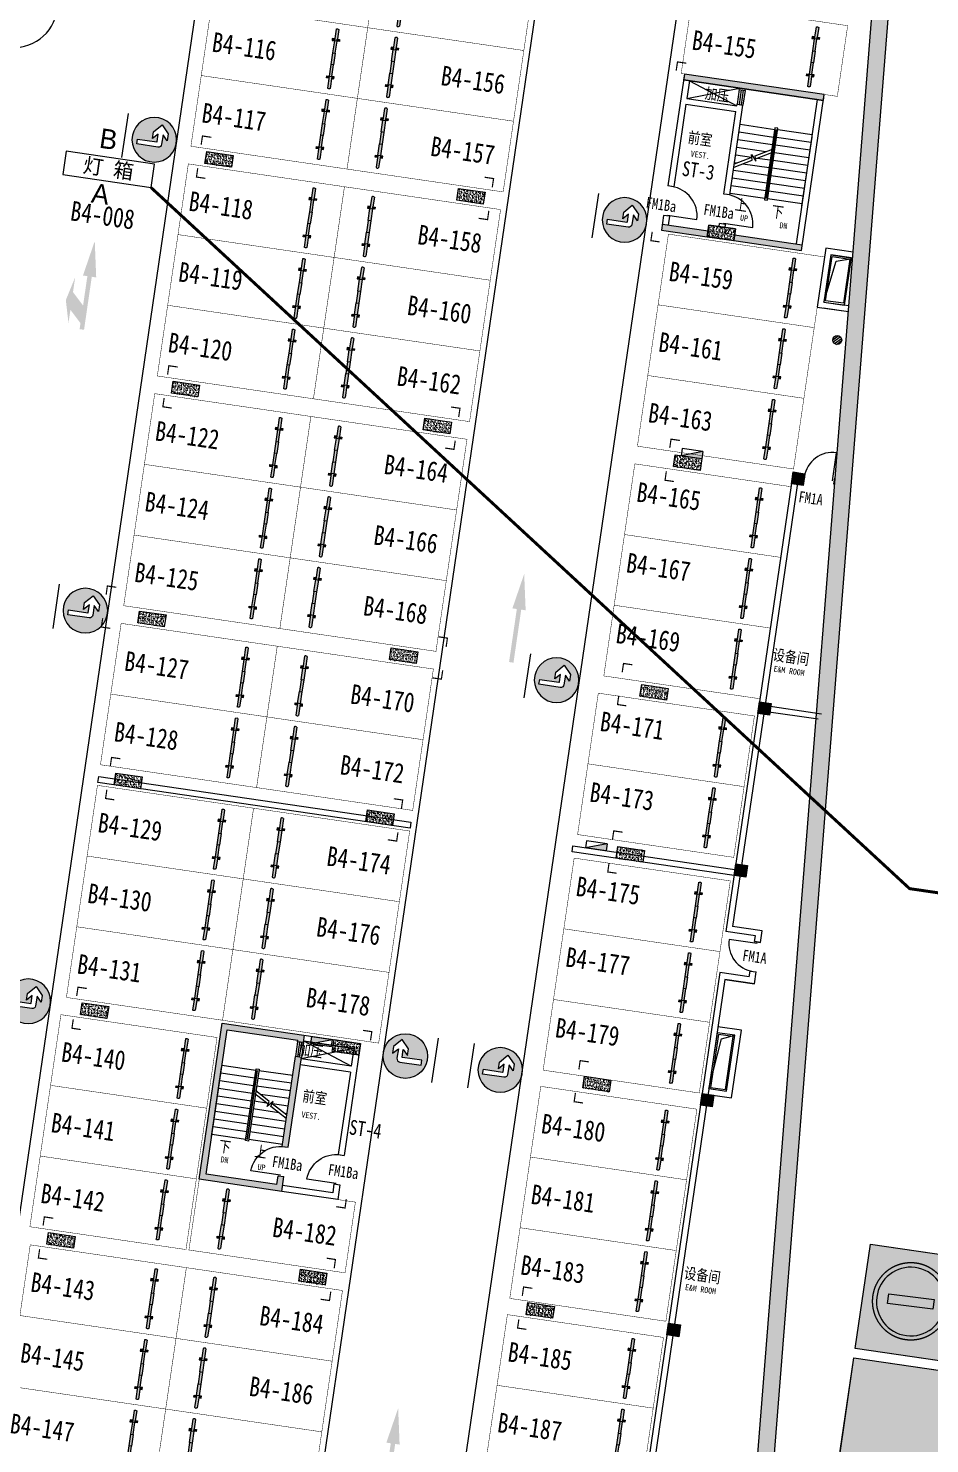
# Model space of a CAD drawing. Header units: inches. Extents: x -414268 to 632271, y -366004 to 318730.
# Drawn here: x -31699 to -1418, y 147831 to 195380 of the extents above; entities that cross this region are included whole.
import ezdxf
from ezdxf.enums import TextEntityAlignment as Align

# ---------------------------------------------------------------- set-up
doc = ezdxf.new("R2010")
doc.units = ezdxf.units.IN
doc.header["$LTSCALE"] = 1200
doc.header["$MEASUREMENT"] = 0
doc.linetypes.add('DASHED', pattern=[19.05, 12.7, -6.35])
doc.layers.get('0').update_dxf_attribs({"linetype": 'CONTINUOUS', "lineweight": 0})
for name, color, linetype, lineweight in [('0--PAI--', 7, 'CONTINUOUS', 0), ('0--PAI--BLUE', 5, 'CONTINUOUS', 0), ('0--PAI--RED', 1, 'CONTINUOUS', 0), ('0--挡车架', 7, 'CONTINUOUS', 0), ('0--灯箱编号', 3, 'CONTINUOUS', 0), ('0--直行箭头', 7, 'CONTINUOUS', 0), ('0--立面标', 7, 'CONTINUOUS', 0), ('0--路缘线', 1, 'CONTINUOUS', 0), ('0－－直行转弯箭头', 7, 'CONTINUOUS', 0), ('0－－车位', 4, 'CONTINUOUS', 0), ('0－－车位号码', 7, 'CONTINUOUS', 0), ('7', 7, 'CONTINUOUS', 0), ('COL-GRID-UG-1_8A_200701111', 7, 'CONTINUOUS', 0), ('COL-GRID-UG-1_8A_200701112', 7, 'CONTINUOUS', 0), ('COL-GRID-UG-1_8A_200701113', 7, 'CONTINUOUS', 0), ('COLUMN', 7, 'CONTINUOUS', 0), ('EN-TEXT', 7, 'CONTINUOUS', 0), ('HATCH', 7, 'CONTINUOUS', 0), ('HY消火栓', 7, 'CONTINUOUS', 0), ('LEE-DL1', 7, 'CONTINUOUS', 0), ('LEE-KT2', 7, 'CONTINUOUS', 0), ('LEE-PUBTEXT', 7, 'CONTINUOUS', 0), ('LTP-UG2$0$A-AREA', 7, 'CONTINUOUS', 0), ('PUB_TEXT', 7, 'CONTINUOUS', 0), ('STAIR', 7, 'CONTINUOUS', 0), ('WALL', 7, 'CONTINUOUS', 0), ('WINDOW', 7, 'CONTINUOUS', 0), ('WINDOW_TEXT', 7, 'CONTINUOUS', 0), ('Z1', 7, 'CONTINUOUS', 0), ('Z1HATCH', 7, 'CONTINUOUS', 0)]:
    doc.layers.add(name, color=color, linetype=linetype, lineweight=lineweight)
doc.layers.add('0--灯箱--字', color=7, linetype='CONTINUOUS', lineweight=0, true_color=0xf7f7f7)
doc.styles.add('-宋体', font='', dxfattribs={"width": 0.8})
doc.styles.add('-黑体', font='simhei.ttf', dxfattribs={"width": 0.8})
doc.styles.add('SIMPLEX', font='SIMPLEX.SHX')
doc.styles.add('方正大黑', font='', dxfattribs={"width": 0.8})
doc.styles.get('-宋体').set_extended_font_data('SimSun')
doc.styles.get('方正大黑').set_extended_font_data('FZDaHei-B02S')
pattern_1 = [(50, (-65.09035, -5.26929), (0.14345204, -0.01255043), [0.015, -0.165]), (355, (-65.09035, -5.26929), (-0.02775027, 0.15043843), [0.012, -0.132]), (100.4514, (-65.0784, -5.27034), (0.11570188, 0.1378879), [0.01274804, -0.14022842]), (46.1842, (-65.09035, -5.2293), (0.2134482, -0.0331038), [0.0225, -0.2475]), (96.6356, (-65.07256, -5.23205), (0.18693254, 0.1948236), [0.01912206, -0.2103426]), (351.1842, (-65.09035, -5.2293), (0.1869324, 0.1948237), [0.018, -0.198]), (21, (-65.07035, -5.23929), (0.1193814, -0.08052378), [0.015, -0.165]), (326, (-65.07035, -5.23929), (0.04866307, 0.14503), [0.012, -0.132]), (71.4514, (-65.0604, -5.246), (0.16804453, 0.0645061), [0.01274804, -0.14022842]), (37.5, (-65.09035, -5.26929), (0.00243197, 0.06657877), [0, -0.1304, 0, -0.134, 0, -0.1325]), (7.5, (-65.09035, -5.26929), (0.05261391, 0.07888234), [0, -0.0764, 0, -0.1274, 0, -0.0505]), (327.5, (-65.13495, -5.26929), (0.106764487, -0.004510974), [0, -0.05, 0, -0.156, 0, -0.207]), (317.5, (-65.15495, -5.26929), (0.11663723, 0.020021), [0, -0.065, 0, -0.1036, 0, -0.147])]

# ---------------------------------------------------------------- blocks, each defined once
blk = doc.blocks.new('COL-GRID-UG-1.8a 20070111$0$.8')
at = {"layer": 'COL-GRID-UG-1_8A_200701112'}
h = blk.add_hatch(dxfattribs=at)
h.set_pattern_fill('AR-CONC', color=251, scale=0.02, angle=8.3206, style=0)
h.set_pattern_definition(pattern_1)
h.paths.add_polyline_path([(0.45, -0.2), (-0.45, -0.2), (-0.45, 0.2), (0.45, 0.2)])
at = {"layer": 'COL-GRID-UG-1_8A_200701113'}
blk.add_lwpolyline([(0.45, -0.2), (-0.45, -0.2), (-0.45, 0.2), (0.45, 0.2)], close=True, dxfattribs=at)
blk = doc.blocks.new('HY')
for p, q in [((0, 0), (0.24, 0)), ((0, 0), (0.24, -0.7)), ((0, 0), (0, -0.7)), ((0.24, 0), (0.24, -0.7)), ((0, -0.7), (0.24, -0.7))]:
    blk.add_line(p, q)
blk.add_solid([(0, 0), (0.24, 0), (0.24, -0.7)])
blk = doc.blocks.new('_DBLK')
blk.add_line((-0.45, 0), (-0.45, -0.95))
blk.add_arc((-0.45, 0), 0.95, 270, 0)
at = {"layer": 'WINDOW_TEXT', "style": 'SIMPLEX', "flags": 9}
blk.add_attdef('A', text='', height=1, dxfattribs=at).set_placement((0, 1.5), align=Align.MIDDLE)
blk = doc.blocks.new('$DDT_AUDIT_GENERATED__1DE2')
at = {"layer": 'COL-GRID-UG-1_8A_200701112'}
h = blk.add_hatch(dxfattribs=at)
h.set_pattern_fill('AR-CONC', color=251, scale=0.02, angle=8.3206, style=0)
h.set_pattern_definition(pattern_1)
h.paths.add_polyline_path([(0.45, -0.2), (-0.45, -0.2), (-0.45, 0.2), (0.45, 0.2)])
at = {"layer": 'COL-GRID-UG-1_8A_200701113'}
blk.add_lwpolyline([(0.45, -0.2), (-0.45, -0.2), (-0.45, 0.2), (0.45, 0.2)], close=True, dxfattribs=at)
blk = doc.blocks.new('M_A2ZXL')
blk.add_line((-0.472, 0), (-0.472, -1))
blk.add_arc((-0.5, 0), 1, 271.6231, 0)
blk = doc.blocks.new('A$C6F4820FC')
at = {"layer": '0--挡车架'}
h = blk.add_hatch(color=256, dxfattribs=at)
h.paths.add_polyline_path([(2018, 79, 0.395204), (2018, 169), (1617, 169), (1617, 79), (1684, 79)])
h.paths.add_polyline_path([(819, 169), (819, 79), (1217, 79), (1217, 169)])
h.paths.add_polyline_path([(418, 79), (418, 169), (351, 169), (18, 169, 0.395204), (18, 79)])
h = blk.add_hatch(color=256, dxfattribs=at)
h.paths.add_polyline_path([(1617, 169), (1684, 169), (1684, 249), (1617, 249)])
h.paths.add_polyline_path([(1639, 209, -1), (1663, 209, -1)], flags=16)
h.paths.add_polyline_path([(1617, 0), (1684, 0), (1684, 79), (1617, 79)])
h.paths.add_polyline_path([(1639, 40, -1), (1663, 40, -1)], flags=16)
h.paths.add_polyline_path([(351, 249), (351, 169), (418, 169), (418, 249)])
h.paths.add_polyline_path([(397, 209, 1), (372, 209, 1)], flags=16)
h.paths.add_polyline_path([(418, 79), (351, 79), (351, 0), (418, 0)])
h.paths.add_polyline_path([(372, 40, -1), (397, 40, -1)], flags=16)
h = blk.add_hatch(color=40, dxfattribs=at)
h.paths.add_polyline_path([(1217, 169), (1217, 79), (1617, 79), (1617, 169)])
h.paths.add_polyline_path([(819, 79), (819, 169), (418, 169), (418, 79)])
for p, q in [((18, 169), (418, 169)), ((18, 79), (418, 79)), ((819, 169), (1217, 169)), ((819, 79), (1217, 79)), ((1617, 169), (2018, 169)), ((1617, 79), (2018, 79))]:
    blk.add_line(p, q, dxfattribs=at)
for points in [[(418, 169), (351, 169), (351, 249), (418, 249)], [(418, 79), (351, 79), (351, 0), (418, 0)], [(1617, 169), (1684, 169), (1684, 249), (1617, 249)], [(1617, 79), (1684, 79), (1684, 0), (1617, 0)]]:
    blk.add_lwpolyline(points, close=True, dxfattribs=at)
at = {"layer": '0--挡车架', "color": 0}
for points in [[(819, 169), (819, 79), (418, 79), (418, 169)], [(1617, 169), (1617, 79), (1217, 79), (1217, 169)]]:
    blk.add_lwpolyline(points, close=True, dxfattribs=at)
at = {"layer": '0--挡车架'}
for centre in [(385, 209), (385, 40), (1651, 209), (1651, 40)]:
    blk.add_circle(centre, 12.1, dxfattribs=at)
for centre, start, end in [((66, 124), 136.8717, 223.1283), ((1970, 124), 316.8717, 43.1283)]:
    blk.add_arc(centre, 65.8, start, end, dxfattribs=at)
blk = doc.blocks.new('A$C001A7B1A')
at = {"layer": '0－－车位', "const_width": 15}
blk.add_lwpolyline([(2407, 5308), (7, 5308), (7, 7), (2407, 7)], close=True, dxfattribs=at)
at = {"layer": '0--挡车架'}
blk.add_blockref('A$C6F4820FC', (190, 883), dxfattribs=at)
blk = doc.blocks.new('A$C7C86658F')
at = {"lineweight": 0, "ltscale": 5}
blk.add_lwpolyline([(-6107, 112213), (-3107, 112213), (-3107, 113013), (-6107, 113013)], close=True, dxfattribs=at)
at = {"layer": 'PUB_TEXT', "style": '-宋体'}
blk.add_text('灯 箱', height=500, dxfattribs=at).set_placement((-5467, 112392))
blk = doc.blocks.new('A$C05C00BD5')
blk.add_blockref('A$C7C86658F', (15918, -1756))
at = {"color": 1, "style": '方正大黑'}
for s, p in [('B', (10869, 111531)), ('A', (10869, 109671))]:
    blk.add_text(s, height=662, dxfattribs=at).set_placement(p)
blk = doc.blocks.new('A$C27BC456A')
blk.add_hatch(color=250).paths.add_polyline_path([(14885, 112856), (14885, 114956), (8330, 114956), (8330, 112856)])
at = {"color": 250}
blk.add_lwpolyline([(8330, 114956), (14885, 114956), (14885, 112856), (8330, 112856), (8330, 114956)], dxfattribs=at)
blk = doc.blocks.new('A$C36DA1677')
at = {"layer": '0--PAI--RED'}
h = blk.add_hatch(color=256, dxfattribs=at)
edge = h.paths.add_edge_path()
edge.add_arc((120, 120), 120, 0, 360)
h.paths.add_polyline_path([(200, 103), (200, 137), (40, 137), (40, 103)], flags=16)
at = {"layer": '0--PAI--'}
blk.add_lwpolyline([(200, 103), (200, 137), (40, 137), (40, 103)], close=True, dxfattribs=at)
blk.add_circle((120, 120), 120, dxfattribs=at)
blk = doc.blocks.new('A$C443C2777')
at = {"layer": '0--PAI--', "xscale": 9, "yscale": 9, "zscale": 9}
blk.add_blockref('A$C36DA1677', (0, 0), dxfattribs=at)
blk = doc.blocks.new('A$C01A83D55')
at = {"linetype": 'DASHED', "lineweight": 15, "ltscale": 20, "true_color": 0xeff0f0}
h = blk.add_hatch(color=7, dxfattribs=at)
h.paths.add_polyline_path([(0, 1675, 1), (3350, 1675, 1)])
h.paths.add_polyline_path([(3168, 1685, -1), (182, 1685, -1)], flags=16)
h.paths.add_polyline_path([(2671, 1896), (2671, 1473), (680, 1473), (680, 1896)], flags=0)
at = {"true_color": 0xeff0f0}
blk.add_hatch(color=7, dxfattribs=at).paths.add_polyline_path([(2671, 1473), (2671, 1896), (680, 1896), (680, 1473)])
at = {"linetype": 'DASHED', "lineweight": 15, "ltscale": 20}
blk.add_circle((1675, 1675), 1675, dxfattribs=at)
at = {"xscale": 1.382400000002235, "yscale": 1.382400000002235, "zscale": 1.382400000002235}
blk.add_blockref('A$C443C2777', (182, 192), dxfattribs=at)
blk = doc.blocks.new('A$C50091FAB')
at = {"layer": '0--PAI--BLUE'}
h = blk.add_hatch(color=256, dxfattribs=at)
edge = h.paths.add_edge_path()
edge.add_arc((300, 400), 300, 0, 360)
edge = h.paths.add_edge_path(flags=16)
edge.add_line((312, 574), (384, 507))
edge.add_line((384, 507), (254, 507))
edge.add_arc((254, 463), 44, 90, 180)
edge.add_line((210, 463), (210, 174))
edge.add_line((210, 174), (276, 174))
edge.add_line((276, 174), (276, 436))
edge.add_arc((281, 436), 5, 90, 180, ccw=False)
edge.add_line((281, 441), (384, 441))
edge.add_line((384, 441), (312, 374))
edge.add_line((312, 374), (404, 374))
edge.add_line((404, 374), (512, 474))
edge.add_line((512, 474), (404, 574))
edge.add_line((404, 574), (312, 574))
at = {"layer": '0--PAI--'}
blk.add_lwpolyline([(312, 574), (384, 507), (254, 507, 0.414214), (210, 463), (210, 174), (276, 174), (276, 436, -0.414214), (281, 441), (384, 441), (312, 374), (404, 374), (512, 474), (404, 574)], format="xyb", close=True, dxfattribs=at)
blk.add_circle((300, 400), 300, dxfattribs=at)
at = {"layer": '7'}
blk.add_line((600, 0), (0, 0), dxfattribs=at)

msp = doc.modelspace()

# ---------------------------------------------------------------- hatches: boundary and pattern name
msp.add_hatch(color=250).paths.add_polyline_path([(7558.1, 152935.3), (-3403.3, 154538.5), (-3916.9, 151026.8), (7044.6, 149423.7)])
at = {"layer": '0--灯箱--字'}
msp.add_hatch(color=256, dxfattribs=at).paths.add_polyline_path([(-2647.9, 148742.4), (-2151.3, 148122.1), (-1657.9, 148049.9), (-1990.6, 148465.5), (-851.1, 148298.9), (-799.4, 148652.8), (-1938.9, 148819.5), (-1501.1, 149122.4), (-1994.4, 149194.5)])
at = {"layer": '0--直行箭头'}
for points in [[(-15040, 177048.6), (-14991, 175828.7), (-15139.4, 175850.4), (-15399.9, 174069.3), (-15548.3, 174091), (-15287.8, 175872.1), (-15436.3, 175893.8)], [(-19274.2, 149020.7), (-19225.2, 147800.8), (-19373.6, 147822.5), (-19634.1, 146041.4), (-19782.5, 146063.2), (-19522, 147844.2), (-19670.5, 147865.9)]]:
    msp.add_hatch(color=256, dxfattribs=at).paths.add_polyline_path(points)
at = {"layer": '0－－直行转弯箭头'}
msp.add_hatch(color=256, dxfattribs=at).paths.add_polyline_path([(-30125, 187013.8), (-30197.3, 186519), (-29859.4, 186065.4), (-29714.7, 187054.8), (-29863.1, 187076.6), (-29466.8, 188231.4), (-29417.9, 187011.4), (-29566.3, 187033.1), (-29826.8, 185252.1), (-29975.2, 185273.8), (-29946.2, 185471.7), (-30284.1, 185925.4), (-30349.3, 185480.1), (-30438.6, 186251.1)])
at = {"layer": 'HATCH'}
h = msp.add_hatch(color=256, dxfattribs=at)
edge = h.paths.add_edge_path(flags=16)
edge.add_line((-8005.6, 137176.9), (-2062.7, 212188.8))
edge.add_line((-2062.7, 212188.8), (-76922.2, 223137.1))
edge.add_arc((-79587.5, 308243.5), 85148.2, 259.243969, 271.793724, ccw=False)
edge.add_arc((658825.3, 179836.8), 755630.3, 176.6044954, 182.0416388)
edge.add_arc((-86881.3, 153253.6), 9450, 182.04164, 261.67951)
edge.add_line((-88248.8, 143903.1), (-13337.9, 132947.4))
edge.add_line((-13337.9, 132947.4), (-8005.6, 137176.9))
edge = h.paths.add_edge_path()
edge.add_line((-7476.2, 136894.8), (-1473.8, 212658.5))
edge.add_line((-1473.8, 212658.5), (-76890.9, 223688.4))
edge.add_arc((-79587.5, 308243.5), 84598.2, 258.82023, 271.826634, ccw=False)
edge.add_arc((658825.3, 179836.8), 756180.3, 176.5569181, 182.0416388)
edge.add_arc((-86881.3, 153253.6), 10000, 182.04164, 261.67951)
edge.add_line((-88328.4, 143358.9), (-13182.3, 132368.8))
edge.add_line((-13182.3, 132368.8), (-7476.2, 136894.8))
h = msp.add_hatch(color=256, dxfattribs=at)
h.paths.add_polyline_path([(-7681, 193555.7), (-9659.9, 193845.1), (-9688.9, 193647.2), (-7709.9, 193357.8)])
h.paths.add_polyline_path([(-4959.9, 193157.7), (-7681, 193555.7), (-7709.9, 193357.8), (-4988.9, 192959.8)])
h = msp.add_hatch(color=256, dxfattribs=at)
h.paths.add_polyline_path([(-10398, 188798.8), (-10426.9, 188600.9), (-8893.2, 188376.6), (-8864.3, 188574.5)])
h.paths.add_polyline_path([(-5726.9, 187913.5), (-5698, 188111.4), (-7973.8, 188444.2), (-8002.7, 188246.4)])
h = msp.add_hatch(color=256, dxfattribs=at)
h.paths.add_polyline_path([(-22417.5, 161551.3), (-25188, 161956.5), (-25955, 156712.3), (-23184.5, 156307.1), (-23112.1, 156801.9), (-23310, 156830.8), (-23353.4, 156534), (-25728.2, 156881.3), (-25019.1, 161729.7), (-22644.4, 161382.4), (-22651.6, 161332.9), (-22453.7, 161304)])
h.paths.add_polyline_path([(-22526.1, 160809.2), (-22724, 160838.2), (-23165.3, 157820.3), (-22967.4, 157791.3)], flags=17)
at = {"layer": 'LEE-DL1'}
h = msp.add_hatch(dxfattribs=at)
h.set_pattern_fill('ANSI31', color=256, scale=533.333333, style=0)
h.set_pattern_definition([(36.6794, (28533.68, 156946.73), (-39.82246, 53.46603), [])])
edge = h.paths.add_edge_path()
edge.add_arc((-4524.3, 184907.8), 150, 0, 360)
at = {"layer": 'Z1HATCH'}
for points in [[(-6006.2, 180475.6), (-5610.4, 180417.8), (-5668.3, 180022), (-6064.1, 180079.8)], [(-7135, 172757.7), (-6739.2, 172699.9), (-6797.1, 172304.1), (-7192.8, 172361.9)], [(-7930.9, 167315.6), (-7535.1, 167257.7), (-7593, 166862), (-7988.8, 166919.8)], [(-9059.6, 159597.7), (-8663.8, 159539.9), (-8721.7, 159144.1), (-9117.5, 159201.9)], [(-10188.4, 151879.8), (-9792.6, 151822), (-9850.5, 151426.2), (-10246.3, 151484.1)]]:
    msp.add_hatch(color=256, dxfattribs=at).paths.add_polyline_path(points)

# ---------------------------------------------------------------- linework, layer by layer
at = {"color": 6, "const_width": 100}
msp.add_lwpolyline([(-27576.4, 190030.5), (-2093.9, 166478.1), (26813.8, 162250.3)], dxfattribs=at)
at = {"color": 250}
for points in [[(24176.2, 146918.1), (-3916.9, 151026.8), (-3403.3, 154538.5), (24689.8, 150429.8), (24176.2, 146918.1)], [(7044.6, 149423.7), (-3916.9, 151026.8), (-3403.3, 154538.5), (7558.1, 152935.3), (7044.6, 149423.7)], [(7044.6, 149423.7), (-3916.9, 151026.8), (-3403.3, 154538.5), (7558.1, 152935.3), (7044.6, 149423.7)], [(-3962.1, 150717.8), (24131, 146609.1), (23617.5, 143097.5), (-4475.7, 147206.1), (-3962.1, 150717.8)]]:
    msp.add_lwpolyline(points, dxfattribs=at)
at = {"layer": '0--立面标', "const_width": 40}
for points in [[(-9593.6, 194208.3), (-9890.5, 194251.7), (-9933.9, 193954.8)], [(-25551.5, 191719.5), (-25848.3, 191763), (-25891.8, 191466.1)], [(-25753.3, 190340), (-26050.1, 190383.4), (-26006.7, 190680.2)], [(-16365.8, 190376.1), (-16069, 190332.7), (-16112.4, 190035.9)], [(-16567.6, 188996.6), (-16270.8, 188953.2), (-16227.3, 189250)], [(-10486.1, 188203.7), (-10783, 188247.2), (-10739.5, 188544)], [(-26680.3, 184001.6), (-26977.1, 184045.1), (-27020.5, 183748.2)], [(-26882, 182622.1), (-27178.9, 182665.5), (-27135.5, 182962.4)], [(-17494.6, 182658.2), (-17197.7, 182614.8), (-17241.2, 182318)], [(-17696.4, 181278.7), (-17399.5, 181235.3), (-17356.1, 181532.1)], [(-9809.7, 181534.3), (-10106.6, 181577.7), (-10150, 181280.9)], [(-10011.5, 180154.8), (-10308.3, 180198.2), (-10264.9, 180495)], [(-28745.4, 176602.2), (-29042.2, 176645.6), (-29085.6, 176348.8)], [(-28947.1, 175222.6), (-29244, 175266.1), (-29200.5, 175562.9)], [(-17916.2, 174938), (-17619.4, 174894.6), (-17662.8, 174597.7)], [(-11407.1, 173998.7), (-11703.9, 174042.1), (-11747.3, 173745.3)], [(-18118, 173558.4), (-17821.2, 173515), (-17777.7, 173811.9)], [(-11608.8, 172619.1), (-11905.7, 172662.6), (-11862.2, 172959.4)], [(-28604.9, 170841.6), (-28901.8, 170885.1), (-28945.2, 170588.2)], [(-28806.7, 169462.1), (-29103.5, 169505.5), (-29060.1, 169802.3)], [(-19419.3, 169498.2), (-19122.4, 169454.8), (-19165.8, 169158)], [(-19621, 168118.7), (-19324.2, 168075.3), (-19280.8, 168372.1)], [(-11734.4, 168374.3), (-12031.2, 168417.7), (-12074.7, 168120.9)], [(-11936.2, 166994.8), (-12233, 167038.2), (-12189.6, 167335)], [(-29733.7, 163123.8), (-30030.5, 163167.2), (-30073.9, 162870.3)], [(-29935.4, 161744.2), (-30232.3, 161787.6), (-30188.9, 162084.5)], [(-20456.3, 161716.4), (-20159.5, 161673), (-20202.9, 161376.1)], [(-12863.2, 160656.4), (-13160, 160699.8), (-13203.4, 160403)], [(-13064.9, 159276.9), (-13361.8, 159320.3), (-13318.3, 159617.1)], [(-21356.2, 155792.7), (-21059.3, 155749.3), (-21015.9, 156046.1)], [(-30862.4, 155405.9), (-31159.3, 155449.3), (-31202.7, 155152.4)], [(-31064.2, 154026.3), (-31361, 154069.7), (-31317.6, 154366.6)], [(-21676.8, 154062.4), (-21379.9, 154019), (-21423.3, 153722.2)], [(-14763.7, 153051.4), (-15060.5, 153094.8), (-15104, 152798)], [(-21878.5, 152682.9), (-21581.7, 152639.5), (-21538.3, 152936.3)], [(-14965.5, 151671.8), (-15262.3, 151715.3), (-15218.9, 152012.1)]]:
    msp.add_lwpolyline(points, dxfattribs=at)
at = {"layer": '0--路缘线'}
for p, q in [((-8366.3, 206491), (-18053.2, 140256.6)), ((-33141.1, 147656.9), (-24935.9, 203760.1)), ((-13754.9, 202124.8), (-21960, 146021.7))]:
    msp.add_line(p, q, dxfattribs=at)
msp.add_arc((-32201.8, 196232.3), 1500, 261.6794, 351.6794, dxfattribs=at)
at = {"layer": 'COLUMN'}
for points in [[(-7476.2, 136894.8), (-1473.8, 212658.5), (-76890.9, 223688.4, -0.0568122), (-95990.1, 225250.7, 0.0239362), (-96875, 152897.3, 0.3621818), (-88328.4, 143358.9), (-13182.3, 132368.8)], [(-8005.6, 137176.9), (-2062.7, 212188.8), (-76922.2, 223137.1, -0.0548134), (-95478.5, 224591.4, 0.0237285), (-96325.3, 152916.9, 0.3621818), (-88248.8, 143903.1), (-13337.9, 132947.4)]]:
    msp.add_lwpolyline(points, format="xyb", close=True, dxfattribs=at)
at = {"layer": 'LEE-DL1'}
msp.add_circle((-4524.3, 184907.8), 150, dxfattribs=at)
at = {"layer": 'LEE-KT2'}
for p, q in [((-4969, 186185.6), (-4563.8, 187562.3)), ((-4737.4, 187768.8), (-4005.9, 187661.8)), ((-4563.8, 187562.3), (-4007.1, 187646.8)), ((-4997.9, 185987.7), (-4148.3, 185863.5)), ((-4969, 186185.6), (-4132.5, 186063.3)), ((-8833.9, 159759.1), (-8415.8, 161431.3)), ((-8415.8, 161431.3), (-7965.3, 161552.3))]:
    msp.add_line(p, q, dxfattribs=at)
for points in [[(-3990, 187861.6), (-4906.4, 187995.6), (-5195.8, 186016.7), (-4148.3, 185863.5)], [(-8862.8, 159561.2), (-8071.3, 159445.5), (-7738.4, 161721.3), (-8530, 161837)]]:
    msp.add_lwpolyline(points, dxfattribs=at)
for points in [[(-4969, 186185.6), (-4276.3, 186084.3), (-4044.8, 187667.5), (-4737.4, 187768.8)], [(-4695.2, 187712.1), (-4101.5, 187625.3), (-4318.6, 186141.1), (-4912.3, 186227.9)], [(-8833.9, 159759.1), (-8240.2, 159672.3), (-7965.3, 161552.3), (-8558.9, 161639.1)], [(-8777.2, 159801.4), (-8282.4, 159729), (-8022, 161510.1), (-8516.7, 161582.4)]]:
    msp.add_lwpolyline(points, close=True, dxfattribs=at)
at = {"layer": 'LTP-UG2$0$A-AREA'}
for p, q in [((-5166.7, 172166.7), (-6980.5, 172432)), ((-7047.3, 165064.4), (-8036.8, 165209.1)), ((-8297.3, 163428.1), (-7307.8, 163283.4))]:
    msp.add_line(p, q, dxfattribs=at)
at = {"layer": 'STAIR'}
for p, q in [((-9491, 193618.3), (-7895.7, 192778.6)), ((-9577.8, 193024.6), (-7808.9, 193372.3)), ((-7784.6, 192156), (-6622, 191985.9)), ((-7859.9, 191641.4), (-6697.3, 191471.4)), ((-7822.3, 191898.7), (-6659.6, 191728.7)), ((-6614.8, 192035.4), (-6967.9, 189621.1)), ((-6911.2, 189663.3), (-6572.5, 191978.7)), ((-6572.5, 191978.7), (-6911.2, 189663.3)), ((-6868.9, 189606.6), (-6515.8, 192020.9)), ((-6515.8, 192020.9), (-6614.8, 192035.4)), ((-6572.5, 191978.7), (-6572.5, 191978.7)), ((-5398.1, 191544.1), (-6560.7, 191714.2)), ((-5360.4, 191801.4), (-6523.1, 191971.4)), ((-5709.9, 189411.8), (-5371.3, 191727.2)), ((-7897.5, 191384.2), (-6925, 191241.9)), ((-7279.7, 191100.9), (-6701.5, 191317.3)), ((-7268.5, 190997.7), (-6718.2, 191203)), ((-5473.3, 191029.6), (-6635.9, 191199.7)), ((-5435.7, 191286.9), (-6598.3, 191456.9)), ((-7989.2, 190711.3), (-7382.1, 190952.6)), ((-7972.8, 190869.6), (-7891.4, 190857.7)), ((-7972.5, 190825.5), (-7393.2, 191055.8)), ((-7935.1, 191126.9), (-7408.2, 191049.8)), ((-7693.5, 190828.8), (-6810.1, 190699.6)), ((-7402.1, 191138.3), (-7259.6, 190915.2)), ((-7382.1, 190952.6), (-7402.1, 191138.3)), ((-7259.6, 190915.2), (-7279.7, 191100.9)), ((-7210.3, 191020.9), (-6772.5, 190956.9)), ((-5548.6, 190515.1), (-6711.2, 190685.1)), ((-5510.9, 190772.4), (-6673.6, 190942.4)), ((-8048, 190355.1), (-6885.4, 190185.1)), ((-8010.4, 190612.4), (-6847.8, 190442.3)), ((-5586.2, 190257.8), (-6748.8, 190427.9)), ((-8123.3, 189840.6), (-6960.6, 189670.5)), ((-8085.6, 190097.8), (-6923, 189927.8)), ((-5661.4, 189743.3), (-6824.1, 189913.3)), ((-5623.8, 190000.6), (-6786.4, 190170.6)), ((-6967.9, 189621.1), (-6868.9, 189606.6)), ((-6911.2, 189663.3), (-6911.2, 189663.3)), ((-5699.1, 189486), (-6861.7, 189656.1)), ((-20851.2, 160513.8), (-22446.5, 161353.5)), ((-20764.4, 161107.4), (-22533.3, 160759.8)), ((-25542.2, 158152.8), (-25203.6, 160468.1)), ((-25230.4, 160285.1), (-24092.5, 160118.7)), ((-25192.8, 160542.3), (-24054.9, 160375.9)), ((-24400.7, 158011.1), (-24047.6, 160425.4)), ((-24344, 158053.3), (-24005.4, 160368.7)), ((-24005.4, 160368.7), (-24344, 158053.3)), ((-23948.7, 160410.9), (-24301.8, 157996.6)), ((-24047.6, 160425.4), (-23948.7, 160410.9)), ((-24005.4, 160368.7), (-24005.4, 160368.7)), ((-22818, 160195), (-23955.9, 160361.4)), ((-25305.6, 159770.5), (-24167.7, 159604.1)), ((-25268, 160027.8), (-24130.1, 159861.4)), ((-22893.3, 159680.5), (-24031.2, 159846.9)), ((-22855.6, 159937.8), (-23993.5, 160104.2)), ((-25343.3, 159513.3), (-24205.4, 159346.9)), ((-23693.4, 159272), (-24106.4, 159332.4)), ((-23644.2, 159233.1), (-24087.9, 159583.8)), ((-23604, 159328.8), (-24071.2, 159698.1)), ((-22930.9, 159423.2), (-23903.5, 159565.5)), ((-23475.9, 159329.6), (-23676.4, 159156.6)), ((-23676.4, 159156.6), (-23604, 159328.8)), ((-23548.3, 159157.3), (-23475.9, 159329.6)), ((-25418.5, 158998.8), (-24280.6, 158832.3)), ((-25380.9, 159256), (-24243, 159089.6)), ((-23043.8, 158651.4), (-24181.7, 158817.9)), ((-23285.4, 158949.6), (-24144, 159075.1)), ((-23035.8, 158752.3), (-23548.3, 159157.3)), ((-23019.1, 158866.5), (-23508.1, 159253)), ((-22968.5, 159166), (-23495.5, 159243)), ((-23006.1, 158908.7), (-23087.5, 158920.6)), ((-25493.8, 158484.2), (-24355.9, 158317.8)), ((-25456.1, 158741.5), (-24318.2, 158575.1)), ((-23081.4, 158394.2), (-24219.3, 158560.6)), ((-25531.4, 158227), (-24393.5, 158060.5)), ((-24301.8, 157996.6), (-24400.7, 158011.1)), ((-24344, 158053.3), (-24344, 158053.3)), ((-23156.6, 157879.7), (-24294.5, 158046.1)), ((-23119, 158136.9), (-24256.9, 158303.3))]:
    msp.add_line(p, q, dxfattribs=at)
at = {"layer": 'WALL'}
for p, q in [((-9659.9, 193845.1), (-10209.8, 190085.1)), ((-4988.9, 192959.8), (-9688.9, 193647.2)), ((-4959.9, 193157.7), (-9659.9, 193845.1)), ((-9491, 193618.3), (-9577.8, 193024.6)), ((-7816.1, 193322.8), (-7808.9, 193372.3)), ((-7816.1, 193322.8), (-7618.2, 193293.8)), ((-7618.2, 193293.8), (-7611, 193343.3)), ((-5726.9, 187913.5), (-4959.9, 193157.7)), ((-9606.8, 192826.7), (-10012, 190056.2)), ((-9606.8, 192826.7), (-7924.7, 192580.7)), ((-9577.8, 193024.6), (-7895.7, 192778.6)), ((-8329.8, 189810.2), (-7924.7, 192580.7)), ((-8132, 189781.2), (-7690.6, 192799.1)), ((-7895.7, 192778.6), (-7888.5, 192828.1)), ((-7888.5, 192828.1), (-7690.6, 192799.1)), ((-5895.9, 188140.4), (-5186.8, 192988.8)), ((-10012, 190056.2), (-10209.8, 190085.1)), ((-8132, 189781.2), (-8329.8, 189810.2)), ((-10354.6, 189095.6), (-10426.9, 188600.9)), ((-10398, 188798.8), (-8864.3, 188574.5)), ((-10156.7, 189066.7), (-10354.6, 189095.6)), ((-10156.7, 189066.7), (-10200.1, 188769.8)), ((-8835.3, 188772.4), (-8893.2, 188376.6)), ((-7944.8, 188642.1), (-8835.3, 188772.4)), ((-8489, 188721.7), (-8474.6, 188820.7)), ((-8276.7, 188791.7), (-8474.6, 188820.7)), ((-8291.1, 188692.8), (-8276.7, 188791.7)), ((-10426.9, 188600.9), (-8893.2, 188376.6)), ((-8893.2, 188376.6), (-8002.7, 188246.4)), ((-8002.7, 188246.4), (-7944.8, 188642.1)), ((-7973.8, 188444.2), (-5698, 188111.4)), ((-8002.7, 188246.4), (-5726.9, 187913.5)), ((-6006.2, 180475.6), (-7135, 172757.7)), ((-5837.3, 180248.8), (-6937.1, 172728.8)), ((-6006.2, 180475.6), (-5610.4, 180417.8)), ((-5837.3, 180248.8), (-5639.4, 180219.9)), ((-5610.4, 180417.8), (-5639.4, 180219.9)), ((-4620.9, 180273), (-4649.9, 180075.1)), ((-4620.9, 180273), (-4591.6, 180268.7)), ((-4649.9, 180075.1), (-4607.4, 180068.9)), ((-7149.4, 172658.8), (-8263.7, 165040.2)), ((-7149.4, 172658.8), (-5051.7, 172352)), ((-6980.5, 172432), (-8036.8, 165209.1)), ((-7274.2, 164895.5), (-8263.7, 165040.2)), ((-7047.3, 165064.4), (-8036.8, 165209.1)), ((-7105.2, 164668.6), (-7047.3, 165064.4)), ((-7303.1, 164697.6), (-7274.2, 164895.5)), ((-7105.2, 164668.6), (-7303.1, 164697.6)), ((-7303.1, 164697.6), (-7105.2, 164668.6)), ((-8466.3, 163654.9), (-11519.7, 142776.8)), ((-7476.8, 163510.2), (-8466.3, 163654.9)), ((-7476.8, 163510.2), (-7447.8, 163708.1)), ((-7476.8, 163510.2), (-7447.8, 163708.1)), ((-7447.8, 163708.1), (-7249.9, 163679.2)), ((-7307.8, 163283.4), (-7249.9, 163679.2)), ((-8297.3, 163428.1), (-11292.9, 142945.8)), ((-7307.8, 163283.4), (-8297.3, 163428.1)), ((-25955, 156712.3), (-25188, 161956.5)), ((-25728.2, 156881.3), (-25019.1, 161729.7)), ((-25188, 161956.5), (-20537.5, 161276.4)), ((-25019.1, 161729.7), (-22644.4, 161382.4)), ((-22651.6, 161332.9), (-22644.4, 161382.4)), ((-22453.7, 161304), (-22651.6, 161332.9)), ((-22453.7, 161304), (-22417.5, 161551.3)), ((-22446.5, 161353.5), (-20764.4, 161107.4)), ((-20537.5, 161276.4), (-21087.4, 157516.4)), ((-23165.3, 157820.3), (-22724, 160838.2)), ((-22967.4, 157791.3), (-22526.1, 160809.2)), ((-22526.1, 160809.2), (-22724, 160838.2)), ((-22533.3, 160759.8), (-22526.1, 160809.2)), ((-20851.2, 160513.8), (-22533.3, 160759.8)), ((-20764.4, 161107.4), (-20851.2, 160513.8)), ((-20880.1, 160315.9), (-22562.2, 160561.9)), ((-20880.1, 160315.9), (-21285.3, 157545.3)), ((-23165.3, 157820.3), (-22967.4, 157791.3)), ((-21285.3, 157545.3), (-21087.4, 157516.4)), ((-23184.5, 156307.1), (-25955, 156712.3)), ((-23353.4, 156534), (-25728.2, 156881.3)), ((-23353.4, 156534), (-23310, 156830.8)), ((-23310, 156830.8), (-23112.1, 156801.9)), ((-23184.5, 156307.1), (-23112.1, 156801.9)), ((-21473.4, 156259), (-23155.6, 156505)), ((-21430, 156555.9), (-21473.4, 156259)), ((-21430, 156555.9), (-21232.1, 156526.9)), ((-21232.1, 156526.9), (-21304.5, 156032.2)), ((-21304.5, 156032.2), (-23184.5, 156307.1))]:
    msp.add_line(p, q, dxfattribs=at)
for points in [[(-9688.9, 193647.2), (-4988.9, 192959.8), (-4959.9, 193157.7), (-9659.9, 193845.1)], [(-18873, 168511.7), (-29361.4, 170045.6), (-29332.4, 170243.5), (-18844, 168709.6)]]:
    msp.add_lwpolyline(points, close=True, dxfattribs=at)
for points in [[(-7988.8, 166919.8), (-13430.9, 167715.8), (-13401.9, 167913.7), (-7959.8, 167117.7)], [(-20764.4, 161107.4), (-22446.5, 161353.5)]]:
    msp.add_lwpolyline(points, dxfattribs=at)
at = {"layer": 'WINDOW'}
for p, q in [((-7816.1, 193322.8), (-7888.5, 192828.1)), ((-7746.9, 193312.7), (-7819.2, 192817.9)), ((-7682.5, 193303.3), (-7754.9, 192808.5)), ((-7618.2, 193293.8), (-7690.6, 192799.1)), ((-22651.6, 161332.9), (-22724, 160838.2)), ((-22587.3, 161323.5), (-22659.6, 160828.8)), ((-22523, 161314.1), (-22595.3, 160819.4)), ((-22453.7, 161304), (-22526.1, 160809.2))]:
    msp.add_line(p, q, dxfattribs=at)
at = {"layer": 'Z1'}
for points in [[(-6006.2, 180475.6), (-5610.4, 180417.8), (-5668.3, 180022), (-6064.1, 180079.8)], [(-7135, 172757.7), (-6739.2, 172699.9), (-6797.1, 172304.1), (-7192.8, 172361.9)], [(-7930.9, 167315.6), (-7535.1, 167257.7), (-7593, 166862), (-7988.8, 166919.8)], [(-9059.6, 159597.7), (-8663.8, 159539.9), (-8721.7, 159144.1), (-9117.5, 159201.9)], [(-10188.4, 151879.8), (-9792.6, 151822), (-9850.5, 151426.2), (-10246.3, 151484.1)]]:
    msp.add_lwpolyline(points, close=True, dxfattribs=at)

# ---------------------------------------------------------------- block references
for name, p, rotation in [('A$C001A7B1A', (-19955.8, 197784), 261.6793996873682), ('A$C001A7B1A', (-20303.1, 195409.3), 261.6793996873682), ('A$C001A7B1A', (-20650.4, 193034.5), 261.6793996873682), ('A$C05C00BD5', (-56236.6, 82589.5), 351.6793996840023), ('A$C001A7B1A', (-21084.6, 190066.1), 261.6793996873682), ('A$C001A7B1A', (-21431.9, 187691.4), 261.6793996873682), ('A$C001A7B1A', (-21779.2, 185316.6), 261.6793996873682), ('A$C001A7B1A', (-22213.3, 182348.2), 261.6793996873682), ('A$C001A7B1A', (-22560.6, 179973.5), 261.6793996873682), ('A$C001A7B1A', (-22907.9, 177598.7), 261.6793996873682), ('A$C001A7B1A', (-23342.1, 174630.3), 261.6793996873682), ('A$C001A7B1A', (-23689.4, 172255.6), 261.6793996873682), ('A$C001A7B1A', (-24138, 169188.2), 261.6793996873682), ('A$C001A7B1A', (-24485.3, 166813.5), 261.6793996873682), ('A$C001A7B1A', (-24832.6, 164438.7), 261.6793996873682), ('A$C001A7B1A', (-25961.4, 156720.8), 261.6793996873682), ('A$C001A7B1A', (-26395.5, 153752.4), 261.6793996873682), ('A$C001A7B1A', (-26742.8, 151377.7), 261.6793996873682), ('A$C001A7B1A', (-27090.1, 149002.9), 261.6793996873682)]:
    msp.add_blockref(name, p, dxfattribs=dict(rotation=rotation))
at = {"xscale": -1}
for p, rotation in [((-20288.3, 195407.1), 81.67939966381174), ((-4165.2, 195474.6), 81.67939966381174), ((-20635.6, 193032.4), 81.67939966381174), ((-21069.7, 190063.9), 81.67939968736816), ((-21417, 187689.2), 81.67939968736816), ((-4941.3, 187705.1), 81.67939966381174), ((-21764.3, 185314.5), 81.67939968736816), ((-5288.6, 185330.4), 81.67939966381174), ((-5635.9, 182955.7), 81.67939966381174), ((-22198.5, 182346), 81.67939968736816), ((-22545.8, 179971.3), 81.67939968736816), ((-6070.1, 179987.2), 81.67939966381174), ((-22893.1, 177596.6), 81.67939968736816), ((-6417.4, 177612.5), 81.67939966381174), ((-6764.7, 175237.8), 81.67939966381174), ((-23327.2, 174628.1), 81.67939968736816), ((-23674.5, 172253.4), 81.67939968736816), ((-7297.8, 172283.8), 81.67939966381174), ((-7645.1, 169909.1), 81.67939966381174), ((-24123.1, 169186), 81.67939968736816), ((-24470.5, 166811.3), 81.67939968736816), ((-8108.1, 166742.8), 81.67939966381174), ((-24817.8, 164436.6), 81.67939968736816), ((-8455.4, 164368), 81.67939966381174), ((-8802.8, 161993.3), 81.67939966381174), ((-25350.8, 161482.6), 81.67939968736816), ((-25698.2, 159107.9), 81.67939968736816), ((-9229.7, 159074.3), 81.67939966381174), ((-26045.5, 156733.1), 81.67939968736816), ((-9577, 156699.6), 81.67939966381174), ((-9924.3, 154324.9), 81.67939966381174), ((-26380.7, 153750.2), 81.67939968736816), ((-10351.2, 151405.9), 81.67939966381174), ((-26728, 151375.5), 81.67939968736816), ((-10698.5, 149031.2), 81.67939966381174), ((-27075.3, 149000.8), 81.67939968736816)]:
    msp.add_blockref('A$C001A7B1A', p, dxfattribs=dict(at, rotation=rotation))
at = {"linetype": 'DASHED', "lineweight": 15, "ltscale": 20, "xscale": -0.7722624006674729, "yscale": 0.7722624001471557, "zscale": 0.7722623999929205, "rotation": 172.7000547105083}
msp.add_blockref('A$C01A83D55', (-3170.7, 154060.8), dxfattribs=at)
at = {"xscale": 1.689999999944121, "yscale": 1.690000000002328, "zscale": 1.68999999998348, "rotation": 351.6793996836047}
msp.add_blockref('A$C27BC456A', (-46005, -39475), dxfattribs=at)
at = {"layer": '7', "yscale": 2.5, "zscale": 2.5}
for p, xscale, rotation in [((-28565.1, 191038.4), -2.499999999999109, 261.679399683999), ((-12766.2, 188344.9), -2.499999999999108, 261.6793996839988), ((-30878.3, 175221.5), -2.499999999999109, 261.679399683999), ((-15049.9, 172884.9), -2.499999999999108, 261.6793996839988), ((-32798, 162095.8), -2.499999999999109, 261.679399683999), ((-18152, 159966.1), 2.499999999999107, 81.67939762682094), ((-16942.5, 159789.3), -2.499999999999108, 261.6793996839988)]:
    msp.add_blockref('A$C50091FAB', p, dxfattribs=dict(at, xscale=xscale, rotation=rotation))
at = {"layer": 'COL-GRID-UG-1_8A_200701111', "xscale": 999.999999999988, "yscale": 1000.000000000002, "zscale": 1000, "rotation": 351.6793996836047}
for name, p in [('COL-GRID-UG-1.8a 20070111$0$.8', (-25289.6, 190976.7)), ('COL-GRID-UG-1.8a 20070111$0$.8', (-16829.6, 189739.4)), ('COL-GRID-UG-1.8a 20070111$0$.8', (-8419, 188509.4)), ('$DDT_AUDIT_GENERATED__1DE2', (-8419, 188509.4)), ('COL-GRID-UG-1.8a 20070111$0$.8', (-26418.3, 183258.8)), ('COL-GRID-UG-1.8a 20070111$0$.8', (-17958.3, 182021.5)), ('COL-GRID-UG-1.8a 20070111$0$.8', (-9547.8, 180791.5)), ('COL-GRID-UG-1.8a 20070111$0$.8', (-27547.1, 175540.9)), ('COL-GRID-UG-1.8a 20070111$0$.8', (-19087.1, 174303.6)), ('COL-GRID-UG-1.8a 20070111$0$.8', (-10676.5, 173073.6)), ('COL-GRID-UG-1.8a 20070111$0$.8', (-28343, 170098.8)), ('COL-GRID-UG-1.8a 20070111$0$.8', (-19883, 168861.5)), ('COL-GRID-UG-1.8a 20070111$0$.8', (-11472.4, 167631.5)), ('COL-GRID-UG-1.8a 20070111$0$.8', (-29471.7, 162380.9)), ('COL-GRID-UG-1.8a 20070111$0$.8', (-21011.7, 161143.6)), ('COL-GRID-UG-1.8a 20070111$0$.8', (-12601.2, 159913.6)), ('COL-GRID-UG-1.8a 20070111$0$.8', (-30600.5, 154663)), ('COL-GRID-UG-1.8a 20070111$0$.8', (-22140.5, 153425.7)), ('COL-GRID-UG-1.8a 20070111$0$.8', (-14501.7, 152308.5))]:
    msp.add_blockref(name, p, dxfattribs=at)
at = {"layer": 'HY消火栓', "yscale": 1000.000000000002, "zscale": 1000}
for p, xscale, rotation in [((-9039.3, 181158.6), 999.9999999999987, 261.6793996836581), ((-12252.1, 167988), 999.9999999999987, 261.6793996836581), ((-22204.9, 161277.7), 999.9999999999984, 81.679399683658)]:
    msp.add_blockref('HY', p, dxfattribs=dict(at, xscale=xscale, rotation=rotation))
at = {"layer": 'WINDOW', "zscale": 1000}
for name, p, xscale, yscale, rotation in [('M_A2ZXL', (-10158.5, 189572.3), 1000.000000000001, 1000.000000000002, 81.67939968361085), ('M_A2ZXL', (-8281.2, 189297.7), -1000.000000000001, -999.9999999999982, 261.6793996836108), ('_DBLK', (-5130.1, 180246.4), -999.999999999988, -999.9999999999982, 351.6793996836047), ('_DBLK', (-7276.5, 164188.4), 999.9999999999975, 1000.000000000002, 261.6793996836108), ('M_A2ZXL', (-23160.8, 157314.3), 1000.000000000001, -999.9999999999982, 81.67939968361085), ('M_A2ZXL', (-21283.5, 157039.7), -1000.000000000001, 1000.000000000002, 261.6793996836108)]:
    msp.add_blockref(name, p, dxfattribs=dict(at, xscale=xscale, yscale=yscale, rotation=rotation))

# ---------------------------------------------------------------- texts
at = {"layer": '0--灯箱编号', "color": 3, "style": '-黑体', "width": 0.8}
msp.add_text('B4-008', height=660, rotation=351.6794, dxfattribs=at).set_placement((-30314.3, 188932.7))
at = {"layer": '0－－车位号码', "style": '-黑体', "width": 0.8}
for s, p in [('B4-116', (-25558.4, 194601.9)), ('B4-155', (-9435.3, 194669.4)), ('B4-156', (-17871, 193477.6)), ('B4-117', (-25905.7, 192227.2)), ('B4-157', (-18218.3, 191102.9)), ('B4-118', (-26339.9, 189258.8)), ('B4-158', (-18652.5, 188134.5)), ('B4-119', (-26687.2, 186884)), ('B4-159', (-10211.4, 186900)), ('B4-160', (-18999.8, 185759.8)), ('B4-120', (-27034.5, 184509.3)), ('B4-161', (-10558.7, 184525.2)), ('B4-162', (-19347.1, 183385)), ('B4-163', (-10906.1, 182150.5)), ('B4-122', (-27468.6, 181540.9)), ('B4-164', (-19781.2, 180416.6)), ('B4-124', (-27815.9, 179166.1)), ('B4-165', (-11295.9, 179484.8)), ('B4-166', (-20128.5, 178041.9)), ('B4-125', (-28163.2, 176791.4)), ('B4-167', (-11643.2, 177110.1)), ('B4-168', (-20475.8, 175667.1)), ('B4-169', (-11990.5, 174735.4)), ('B4-127', (-28500.6, 173808.8)), ('B4-170', (-20910, 172698.7)), ('B4-171', (-12523.6, 171781.4)), ('B4-128', (-28847.9, 171434.1)), ('B4-172', (-21257.3, 170324)), ('B4-173', (-12870.9, 169406.7)), ('B4-129', (-29393.3, 168380.9)), ('B4-174', (-21705.9, 167256.6)), ('B4-130', (-29740.6, 166006.1)), ('B4-175', (-13334, 166240.4)), ('B4-176', (-22053.2, 164881.9)), ('B4-131', (-30087.9, 163631.4)), ('B4-177', (-13681.3, 163865.6)), ('B4-178', (-22400.5, 162507.1)), ('B4-179', (-14028.6, 161490.9)), ('B4-140', (-30621, 160677.5)), ('B4-141', (-30968.3, 158302.7)), ('B4-180', (-14499.8, 158269.2)), ('B4-142', (-31315.6, 155928)), ('B4-181', (-14847.1, 155894.4)), ('B4-182', (-23529.3, 154789.2)), ('B4-183', (-15194.4, 153519.7)), ('B4-143', (-31650.8, 152945.1)), ('B4-184', (-23963.4, 151820.8)), ('B4-145', (-31998.1, 150570.4)), ('B4-185', (-15621.3, 150600.8)), ('B4-186', (-24310.7, 149446.1)), ('B4-147', (-32345.4, 148195.6)), ('B4-187', (-15968.6, 148226))]:
    msp.add_text(s, height=660, rotation=351.6794, dxfattribs=at).set_placement(p)
at = {"layer": 'EN-TEXT', "char_height": 200, "width": 5312.725, "attachment_point": 1, "rotation": 351.6794, "style": '-黑体'}
for s, insert in [('VEST.', (-9429.2, 191273.1)), ('UP', (-7769.1, 189121.5)), ('DN', (-6444.1, 188867.5)), ('E&M ROOM', (-6641.6, 173968)), ('VEST.', (-22502.2, 158996.3)), ('DN', (-25220.6, 157485.7)), ('UP', (-23979.6, 157233.8)), ('E&M ROOM', (-9617.9, 153194.9))]:
    msp.add_mtext(s, dxfattribs=dict(at, insert=insert))
at = {"layer": 'LEE-PUBTEXT', "style": '-黑体', "width": 0.8}
for s, p in [('上', (-7976.6, 189286.4)), ('下', (-6755.9, 189057.3)), ('下', (-25326.4, 157655.2)), ('上', (-24117.3, 157482.7))]:
    msp.add_text(s, height=375, rotation=351.6794, dxfattribs=at).set_placement(p)
at = {"layer": 'PUB_TEXT', "style": '-黑体', "width": 0.8}
for s, height, p in [('加压', 375, (-8986.2, 193025.3)), ('前室', 375, (-9561, 191541.9)), ('ST-3', 500, (-9763.8, 190435.5)), ('设备间', 375, (-6710, 174164.5)), ('加压', 375, (-22646.6, 160912.3)), ('前室', 375, (-22507.9, 159344.4)), ('ST-4', 500, (-20945.6, 158228.4)), ('设备间', 375, (-9686.3, 153391.4))]:
    msp.add_text(s, height=height, rotation=351.6794, dxfattribs=at).set_placement(p)
at = {"layer": 'WINDOW_TEXT', "style": '-黑体', "width": 0.8}
for s, p in [('FM1Ba', (-10971.2, 189346.8)), ('FM1Ba', (-9034.4, 189114.1)), ('FM1A', (-5841.2, 179466.7)), ('FM1A', (-7727.7, 164061.8)), ('FM1Ba', (-23528.3, 157132.4)), ('FM1Ba', (-21646.8, 156861.7))]:
    msp.add_text(s, height=375, rotation=351.6794, dxfattribs=at).set_placement(p)

doc.saveas('drawing.dxf')
